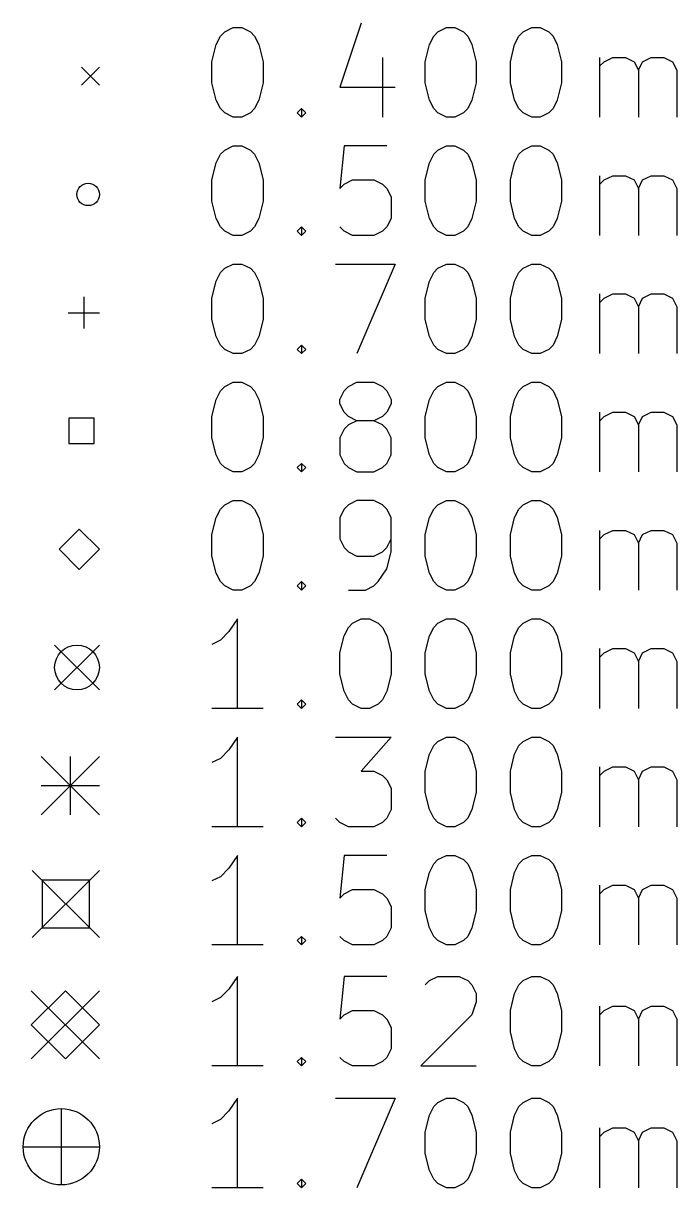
# Model space of a CAD drawing. Extents: x 2.49 to 7.48, y -5.89 to -1.79.
# Drawn here: x 2.49 to 3.065, y -5.857 to -4.833 of the extents above; entities that cross this region are included whole.
import ezdxf

# ---------------------------------------------------------------- set-up
doc = ezdxf.new("R2010")
doc.units = 0
doc.header["$MEASUREMENT"] = 0
doc.layers.add('BLACK', color=7, linetype='CONTINUOUS')

msp = doc.modelspace()

# ---------------------------------------------------------------- linework, layer by layer
at = {"layer": 'BLACK', "linetype": 'CONTINUOUS'}
for p, q in [((2.6673, -4.8409), (2.6748, -4.8372)), ((2.6748, -4.8372), (2.6823, -4.8372)), ((2.6823, -4.8372), (2.6898, -4.8409)), ((2.7872, -4.8334), (2.7685, -4.8897)), ((2.8547, -4.8409), (2.8622, -4.8372)), ((2.8622, -4.8372), (2.8697, -4.8372)), ((2.8697, -4.8372), (2.8772, -4.8409)), ((2.9297, -4.8409), (2.9372, -4.8372)), ((2.9372, -4.8372), (2.9447, -4.8372)), ((2.9447, -4.8372), (2.9522, -4.8409)), ((2.6598, -4.8522), (2.6635, -4.8447)), ((2.6635, -4.8447), (2.6673, -4.8409)), ((2.6898, -4.8409), (2.6935, -4.8447)), ((2.6935, -4.8447), (2.6972, -4.8522)), ((2.8472, -4.8522), (2.851, -4.8447)), ((2.851, -4.8447), (2.8547, -4.8409)), ((2.8772, -4.8409), (2.881, -4.8447)), ((2.881, -4.8447), (2.8847, -4.8522)), ((2.9222, -4.8522), (2.926, -4.8447)), ((2.926, -4.8447), (2.9297, -4.8409)), ((2.9522, -4.8409), (2.956, -4.8447)), ((2.956, -4.8447), (2.9597, -4.8522)), ((2.656, -4.8672), (2.6598, -4.8522)), ((2.6972, -4.8522), (2.701, -4.8672)), ((2.8435, -4.8672), (2.8472, -4.8522)), ((2.8847, -4.8522), (2.8885, -4.8672)), ((2.9185, -4.8672), (2.9222, -4.8522)), ((2.9597, -4.8522), (2.9635, -4.8672)), ((2.656, -4.8859), (2.656, -4.8672)), ((2.701, -4.8672), (2.701, -4.8859)), ((2.806, -4.8634), (2.806, -4.9159)), ((2.8435, -4.8859), (2.8435, -4.8672)), ((2.8885, -4.8672), (2.8885, -4.8859)), ((2.9185, -4.8859), (2.9185, -4.8672)), ((2.9635, -4.8672), (2.9635, -4.8859)), ((2.9972, -4.9159), (2.9972, -4.8634)), ((2.9972, -4.8709), (3.001, -4.8672)), ((3.001, -4.8672), (3.0085, -4.8634)), ((3.0085, -4.8634), (3.0197, -4.8634)), ((3.0197, -4.8634), (3.0272, -4.8672)), ((3.0272, -4.8672), (3.031, -4.8747)), ((3.031, -4.8747), (3.0347, -4.8672)), ((3.0347, -4.8672), (3.0422, -4.8634)), ((3.0422, -4.8634), (3.0535, -4.8634)), ((3.0535, -4.8634), (3.061, -4.8672)), ((3.061, -4.8672), (3.0647, -4.8747)), ((2.5413, -4.872), (2.5571, -4.8878)), ((2.5571, -4.872), (2.5413, -4.8878)), ((3.031, -4.8747), (3.031, -4.9159)), ((3.0647, -4.8747), (3.0647, -4.9159)), ((2.6598, -4.9009), (2.656, -4.8859)), ((2.701, -4.8859), (2.6972, -4.9009)), ((2.7685, -4.8897), (2.8172, -4.8897)), ((2.8472, -4.9009), (2.8435, -4.8859)), ((2.8885, -4.8859), (2.8847, -4.9009)), ((2.9222, -4.9009), (2.9185, -4.8859)), ((2.9635, -4.8859), (2.9597, -4.9009)), ((2.6635, -4.9084), (2.6598, -4.9009)), ((2.6972, -4.9009), (2.6935, -4.9084)), ((2.851, -4.9084), (2.8472, -4.9009)), ((2.8847, -4.9009), (2.881, -4.9084)), ((2.926, -4.9084), (2.9222, -4.9009)), ((2.9597, -4.9009), (2.956, -4.9084)), ((2.6673, -4.9122), (2.6635, -4.9084)), ((2.6748, -4.9159), (2.6673, -4.9122)), ((2.6898, -4.9122), (2.6823, -4.9159)), ((2.6935, -4.9084), (2.6898, -4.9122)), ((2.731, -4.9122), (2.7347, -4.9084)), ((2.7347, -4.9159), (2.731, -4.9122)), ((2.7347, -4.9084), (2.7385, -4.9122)), ((2.7347, -4.9084), (2.7347, -4.9159)), ((2.7385, -4.9122), (2.7347, -4.9159)), ((2.8547, -4.9122), (2.851, -4.9084)), ((2.8622, -4.9159), (2.8547, -4.9122)), ((2.8772, -4.9122), (2.8697, -4.9159)), ((2.881, -4.9084), (2.8772, -4.9122)), ((2.9297, -4.9122), (2.926, -4.9084)), ((2.9372, -4.9159), (2.9297, -4.9122)), ((2.9522, -4.9122), (2.9447, -4.9159)), ((2.956, -4.9084), (2.9522, -4.9122)), ((2.6823, -4.9159), (2.6748, -4.9159)), ((2.8697, -4.9159), (2.8622, -4.9159)), ((2.9447, -4.9159), (2.9372, -4.9159)), ((2.6673, -4.9449), (2.6748, -4.9411)), ((2.6748, -4.9411), (2.6823, -4.9411)), ((2.6823, -4.9411), (2.6898, -4.9449)), ((2.7722, -4.9411), (2.7685, -4.9786)), ((2.8097, -4.9411), (2.7722, -4.9411)), ((2.8547, -4.9449), (2.8622, -4.9411)), ((2.8622, -4.9411), (2.8697, -4.9411)), ((2.8697, -4.9411), (2.8772, -4.9449)), ((2.9297, -4.9449), (2.9372, -4.9411)), ((2.9372, -4.9411), (2.9447, -4.9411)), ((2.9447, -4.9411), (2.9522, -4.9449)), ((2.6598, -4.9561), (2.6635, -4.9486)), ((2.6635, -4.9486), (2.6673, -4.9449)), ((2.6898, -4.9449), (2.6935, -4.9486)), ((2.6935, -4.9486), (2.6972, -4.9561)), ((2.8472, -4.9561), (2.851, -4.9486)), ((2.851, -4.9486), (2.8547, -4.9449)), ((2.8772, -4.9449), (2.881, -4.9486)), ((2.881, -4.9486), (2.8847, -4.9561)), ((2.9222, -4.9561), (2.926, -4.9486)), ((2.926, -4.9486), (2.9297, -4.9449)), ((2.9522, -4.9449), (2.956, -4.9486)), ((2.956, -4.9486), (2.9597, -4.9561)), ((2.656, -4.9711), (2.6598, -4.9561)), ((2.6972, -4.9561), (2.701, -4.9711)), ((2.8435, -4.9711), (2.8472, -4.9561)), ((2.8847, -4.9561), (2.8885, -4.9711)), ((2.9185, -4.9711), (2.9222, -4.9561)), ((2.9597, -4.9561), (2.9635, -4.9711)), ((2.656, -4.9899), (2.656, -4.9711)), ((2.701, -4.9711), (2.701, -4.9899)), ((2.7722, -4.9749), (2.7797, -4.9711)), ((2.7797, -4.9711), (2.7985, -4.9711)), ((2.7985, -4.9711), (2.806, -4.9749)), ((2.8435, -4.9899), (2.8435, -4.9711)), ((2.8885, -4.9711), (2.8885, -4.9899)), ((2.9185, -4.9899), (2.9185, -4.9711)), ((2.9635, -4.9711), (2.9635, -4.9899)), ((2.9972, -5.0199), (2.9972, -4.9674)), ((2.9972, -4.9749), (3.001, -4.9711)), ((3.001, -4.9711), (3.0085, -4.9674)), ((3.0085, -4.9674), (3.0197, -4.9674)), ((3.0197, -4.9674), (3.0272, -4.9711)), ((3.0272, -4.9711), (3.031, -4.9786)), ((3.031, -4.9786), (3.0347, -4.9711)), ((3.0347, -4.9711), (3.0422, -4.9674)), ((3.0422, -4.9674), (3.0535, -4.9674)), ((3.0535, -4.9674), (3.061, -4.9711)), ((3.061, -4.9711), (3.0647, -4.9786)), ((2.7685, -4.9786), (2.7722, -4.9749)), ((2.806, -4.9749), (2.8097, -4.9786)), ((2.8097, -4.9786), (2.8135, -4.9861)), ((3.031, -4.9786), (3.031, -5.0199)), ((3.0647, -4.9786), (3.0647, -5.0199)), ((2.6598, -5.0049), (2.656, -4.9899)), ((2.701, -4.9899), (2.6972, -5.0049)), ((2.8135, -4.9861), (2.8135, -5.0049)), ((2.8472, -5.0049), (2.8435, -4.9899)), ((2.8885, -4.9899), (2.8847, -5.0049)), ((2.9222, -5.0049), (2.9185, -4.9899)), ((2.9635, -4.9899), (2.9597, -5.0049)), ((2.6635, -5.0124), (2.6598, -5.0049)), ((2.6673, -5.0161), (2.6635, -5.0124)), ((2.6935, -5.0124), (2.6898, -5.0161)), ((2.6972, -5.0049), (2.6935, -5.0124)), ((2.731, -5.0161), (2.7347, -5.0124)), ((2.7347, -5.0124), (2.7385, -5.0161)), ((2.7347, -5.0124), (2.7347, -5.0199)), ((2.7722, -5.0161), (2.7685, -5.0124)), ((2.8097, -5.0124), (2.806, -5.0161)), ((2.8135, -5.0049), (2.8097, -5.0124)), ((2.851, -5.0124), (2.8472, -5.0049)), ((2.8547, -5.0161), (2.851, -5.0124)), ((2.881, -5.0124), (2.8772, -5.0161)), ((2.8847, -5.0049), (2.881, -5.0124)), ((2.926, -5.0124), (2.9222, -5.0049)), ((2.9297, -5.0161), (2.926, -5.0124)), ((2.956, -5.0124), (2.9522, -5.0161)), ((2.9597, -5.0049), (2.956, -5.0124)), ((2.6748, -5.0199), (2.6673, -5.0161)), ((2.6823, -5.0199), (2.6748, -5.0199)), ((2.6898, -5.0161), (2.6823, -5.0199)), ((2.7347, -5.0199), (2.731, -5.0161)), ((2.7385, -5.0161), (2.7347, -5.0199)), ((2.7797, -5.0199), (2.7722, -5.0161)), ((2.7985, -5.0199), (2.7797, -5.0199)), ((2.806, -5.0161), (2.7985, -5.0199)), ((2.8622, -5.0199), (2.8547, -5.0161)), ((2.8697, -5.0199), (2.8622, -5.0199)), ((2.8772, -5.0161), (2.8697, -5.0199)), ((2.9372, -5.0199), (2.9297, -5.0161)), ((2.9447, -5.0199), (2.9372, -5.0199)), ((2.9522, -5.0161), (2.9447, -5.0199)), ((2.6673, -5.0488), (2.6748, -5.0451)), ((2.6748, -5.0451), (2.6823, -5.0451)), ((2.6823, -5.0451), (2.6898, -5.0488)), ((2.7647, -5.0451), (2.8172, -5.0451)), ((2.8172, -5.0451), (2.7835, -5.1238)), ((2.8547, -5.0488), (2.8622, -5.0451)), ((2.8622, -5.0451), (2.8697, -5.0451)), ((2.8697, -5.0451), (2.8772, -5.0488)), ((2.9297, -5.0488), (2.9372, -5.0451)), ((2.9372, -5.0451), (2.9447, -5.0451)), ((2.9447, -5.0451), (2.9522, -5.0488)), ((2.6598, -5.0601), (2.6635, -5.0526)), ((2.6635, -5.0526), (2.6673, -5.0488)), ((2.6898, -5.0488), (2.6935, -5.0526)), ((2.6935, -5.0526), (2.6972, -5.0601)), ((2.8472, -5.0601), (2.851, -5.0526)), ((2.851, -5.0526), (2.8547, -5.0488)), ((2.8772, -5.0488), (2.881, -5.0526)), ((2.881, -5.0526), (2.8847, -5.0601)), ((2.9222, -5.0601), (2.926, -5.0526)), ((2.926, -5.0526), (2.9297, -5.0488)), ((2.9522, -5.0488), (2.956, -5.0526)), ((2.956, -5.0526), (2.9597, -5.0601)), ((2.656, -5.0751), (2.6598, -5.0601)), ((2.6972, -5.0601), (2.701, -5.0751)), ((2.8435, -5.0751), (2.8472, -5.0601)), ((2.8847, -5.0601), (2.8885, -5.0751)), ((2.9185, -5.0751), (2.9222, -5.0601)), ((2.9597, -5.0601), (2.9635, -5.0751)), ((2.5433, -5.074), (2.5433, -5.1016)), ((2.656, -5.0938), (2.656, -5.0751)), ((2.701, -5.0751), (2.701, -5.0938)), ((2.8435, -5.0938), (2.8435, -5.0751)), ((2.8885, -5.0751), (2.8885, -5.0938)), ((2.9185, -5.0938), (2.9185, -5.0751)), ((2.9635, -5.0751), (2.9635, -5.0938)), ((2.9972, -5.1238), (2.9972, -5.0713)), ((2.9972, -5.0788), (3.001, -5.0751)), ((3.001, -5.0751), (3.0085, -5.0713)), ((3.0085, -5.0713), (3.0197, -5.0713)), ((3.0197, -5.0713), (3.0272, -5.0751)), ((3.0272, -5.0751), (3.031, -5.0826)), ((3.031, -5.0826), (3.0347, -5.0751)), ((3.0347, -5.0751), (3.0422, -5.0713)), ((3.0422, -5.0713), (3.0535, -5.0713)), ((3.0535, -5.0713), (3.061, -5.0751)), ((3.061, -5.0751), (3.0647, -5.0826)), ((3.031, -5.0826), (3.031, -5.1238)), ((3.0647, -5.0826), (3.0647, -5.1238)), ((2.5295, -5.0878), (2.5571, -5.0878)), ((2.6598, -5.1088), (2.656, -5.0938)), ((2.701, -5.0938), (2.6972, -5.1088)), ((2.8472, -5.1088), (2.8435, -5.0938)), ((2.8885, -5.0938), (2.8847, -5.1088)), ((2.9222, -5.1088), (2.9185, -5.0938)), ((2.9635, -5.0938), (2.9597, -5.1088)), ((2.6635, -5.1163), (2.6598, -5.1088)), ((2.6673, -5.1201), (2.6635, -5.1163)), ((2.6935, -5.1163), (2.6898, -5.1201)), ((2.6972, -5.1088), (2.6935, -5.1163)), ((2.731, -5.1201), (2.7347, -5.1163)), ((2.7347, -5.1163), (2.7385, -5.1201)), ((2.7347, -5.1163), (2.7347, -5.1238)), ((2.851, -5.1163), (2.8472, -5.1088)), ((2.8547, -5.1201), (2.851, -5.1163)), ((2.881, -5.1163), (2.8772, -5.1201)), ((2.8847, -5.1088), (2.881, -5.1163)), ((2.926, -5.1163), (2.9222, -5.1088)), ((2.9297, -5.1201), (2.926, -5.1163)), ((2.956, -5.1163), (2.9522, -5.1201)), ((2.9597, -5.1088), (2.956, -5.1163)), ((2.6748, -5.1238), (2.6673, -5.1201)), ((2.6823, -5.1238), (2.6748, -5.1238)), ((2.6898, -5.1201), (2.6823, -5.1238)), ((2.7347, -5.1238), (2.731, -5.1201)), ((2.7385, -5.1201), (2.7347, -5.1238)), ((2.8622, -5.1238), (2.8547, -5.1201)), ((2.8697, -5.1238), (2.8622, -5.1238)), ((2.8772, -5.1201), (2.8697, -5.1238)), ((2.9372, -5.1238), (2.9297, -5.1201)), ((2.9447, -5.1238), (2.9372, -5.1238)), ((2.9522, -5.1201), (2.9447, -5.1238)), ((2.6598, -5.164), (2.6635, -5.1565)), ((2.6635, -5.1565), (2.6673, -5.1528)), ((2.6673, -5.1528), (2.6748, -5.149)), ((2.6748, -5.149), (2.6823, -5.149)), ((2.6823, -5.149), (2.6898, -5.1528)), ((2.6898, -5.1528), (2.6935, -5.1565)), ((2.6935, -5.1565), (2.6972, -5.164)), ((2.7685, -5.164), (2.7722, -5.1565)), ((2.7722, -5.1565), (2.776, -5.1528)), ((2.776, -5.1528), (2.7835, -5.149)), ((2.7835, -5.149), (2.7985, -5.149)), ((2.7985, -5.149), (2.806, -5.1528)), ((2.806, -5.1528), (2.8097, -5.1565)), ((2.8097, -5.1565), (2.8135, -5.164)), ((2.8472, -5.164), (2.851, -5.1565)), ((2.851, -5.1565), (2.8547, -5.1528)), ((2.8547, -5.1528), (2.8622, -5.149)), ((2.8622, -5.149), (2.8697, -5.149)), ((2.8697, -5.149), (2.8772, -5.1528)), ((2.8772, -5.1528), (2.881, -5.1565)), ((2.881, -5.1565), (2.8847, -5.164)), ((2.9222, -5.164), (2.926, -5.1565)), ((2.926, -5.1565), (2.9297, -5.1528)), ((2.9297, -5.1528), (2.9372, -5.149)), ((2.9372, -5.149), (2.9447, -5.149)), ((2.9447, -5.149), (2.9522, -5.1528)), ((2.9522, -5.1528), (2.956, -5.1565)), ((2.956, -5.1565), (2.9597, -5.164)), ((2.656, -5.179), (2.6598, -5.164)), ((2.6972, -5.164), (2.701, -5.179)), ((2.7685, -5.1678), (2.7685, -5.164)), ((2.7722, -5.1753), (2.7685, -5.1678)), ((2.8135, -5.1678), (2.8097, -5.1753)), ((2.8135, -5.164), (2.8135, -5.1678)), ((2.8435, -5.179), (2.8472, -5.164)), ((2.8847, -5.164), (2.8885, -5.179)), ((2.9185, -5.179), (2.9222, -5.164)), ((2.9597, -5.164), (2.9635, -5.179)), ((2.776, -5.179), (2.7722, -5.1753)), ((2.8097, -5.1753), (2.806, -5.179)), ((2.9972, -5.2277), (2.9972, -5.1753)), ((3.001, -5.179), (3.0085, -5.1753)), ((3.0085, -5.1753), (3.0197, -5.1753)), ((3.0197, -5.1753), (3.0272, -5.179)), ((3.0347, -5.179), (3.0422, -5.1753)), ((3.0422, -5.1753), (3.0535, -5.1753)), ((3.0535, -5.1753), (3.061, -5.179)), ((2.5525, -5.1806), (2.5302, -5.1806)), ((2.5302, -5.1806), (2.5302, -5.2029)), ((2.5525, -5.2029), (2.5525, -5.1806)), ((2.656, -5.1978), (2.656, -5.179)), ((2.701, -5.179), (2.701, -5.1978)), ((2.776, -5.1865), (2.7722, -5.1903)), ((2.7835, -5.1828), (2.776, -5.179)), ((2.7835, -5.1828), (2.776, -5.1865)), ((2.7985, -5.1828), (2.7835, -5.1828)), ((2.806, -5.179), (2.7985, -5.1828)), ((2.806, -5.1865), (2.7985, -5.1828)), ((2.8097, -5.1903), (2.806, -5.1865)), ((2.8435, -5.1978), (2.8435, -5.179)), ((2.8885, -5.179), (2.8885, -5.1978)), ((2.9185, -5.1978), (2.9185, -5.179)), ((2.9635, -5.179), (2.9635, -5.1978)), ((2.9972, -5.1828), (3.001, -5.179)), ((3.0272, -5.179), (3.031, -5.1865)), ((3.031, -5.1865), (3.0347, -5.179)), ((3.031, -5.1865), (3.031, -5.2277)), ((3.061, -5.179), (3.0647, -5.1865)), ((3.0647, -5.1865), (3.0647, -5.2277)), ((2.6598, -5.2128), (2.656, -5.1978)), ((2.701, -5.1978), (2.6972, -5.2128)), ((2.7722, -5.1903), (2.7685, -5.1978)), ((2.7685, -5.1978), (2.7685, -5.2128)), ((2.8135, -5.1978), (2.8097, -5.1903)), ((2.8135, -5.2128), (2.8135, -5.1978)), ((2.8472, -5.2128), (2.8435, -5.1978)), ((2.8885, -5.1978), (2.8847, -5.2128)), ((2.9222, -5.2128), (2.9185, -5.1978)), ((2.9635, -5.1978), (2.9597, -5.2128)), ((2.5302, -5.2029), (2.5525, -5.2029)), ((2.6635, -5.2203), (2.6598, -5.2128)), ((2.6972, -5.2128), (2.6935, -5.2203)), ((2.7685, -5.2128), (2.7722, -5.2203)), ((2.8097, -5.2203), (2.8135, -5.2128)), ((2.851, -5.2203), (2.8472, -5.2128)), ((2.8847, -5.2128), (2.881, -5.2203)), ((2.926, -5.2203), (2.9222, -5.2128)), ((2.9597, -5.2128), (2.956, -5.2203)), ((2.6673, -5.224), (2.6635, -5.2203)), ((2.6748, -5.2277), (2.6673, -5.224)), ((2.6823, -5.2277), (2.6748, -5.2277)), ((2.6898, -5.224), (2.6823, -5.2277)), ((2.6935, -5.2203), (2.6898, -5.224)), ((2.731, -5.224), (2.7347, -5.2203)), ((2.7347, -5.2277), (2.731, -5.224)), ((2.7347, -5.2203), (2.7385, -5.224)), ((2.7347, -5.2203), (2.7347, -5.2277)), ((2.7385, -5.224), (2.7347, -5.2277)), ((2.7722, -5.2203), (2.776, -5.224)), ((2.776, -5.224), (2.7835, -5.2277)), ((2.7835, -5.2277), (2.7985, -5.2277)), ((2.7985, -5.2277), (2.806, -5.224)), ((2.806, -5.224), (2.8097, -5.2203)), ((2.8547, -5.224), (2.851, -5.2203)), ((2.8622, -5.2277), (2.8547, -5.224)), ((2.8697, -5.2277), (2.8622, -5.2277)), ((2.8772, -5.224), (2.8697, -5.2277)), ((2.881, -5.2203), (2.8772, -5.224)), ((2.9297, -5.224), (2.926, -5.2203)), ((2.9372, -5.2277), (2.9297, -5.224)), ((2.9447, -5.2277), (2.9372, -5.2277)), ((2.9522, -5.224), (2.9447, -5.2277)), ((2.956, -5.2203), (2.9522, -5.224)), ((2.6598, -5.2679), (2.6635, -5.2604)), ((2.6635, -5.2604), (2.6673, -5.2567)), ((2.6673, -5.2567), (2.6748, -5.2529)), ((2.6748, -5.2529), (2.6823, -5.2529)), ((2.6823, -5.2529), (2.6898, -5.2567)), ((2.6898, -5.2567), (2.6935, -5.2604)), ((2.6935, -5.2604), (2.6972, -5.2679)), ((2.7722, -5.2604), (2.7685, -5.2679)), ((2.776, -5.2567), (2.7722, -5.2604)), ((2.7835, -5.2529), (2.776, -5.2567)), ((2.7985, -5.2529), (2.7835, -5.2529)), ((2.806, -5.2567), (2.7985, -5.2529)), ((2.8097, -5.2604), (2.806, -5.2567)), ((2.8135, -5.2679), (2.8097, -5.2604)), ((2.8472, -5.2679), (2.851, -5.2604)), ((2.851, -5.2604), (2.8547, -5.2567)), ((2.8547, -5.2567), (2.8622, -5.2529)), ((2.8622, -5.2529), (2.8697, -5.2529)), ((2.8697, -5.2529), (2.8772, -5.2567)), ((2.8772, -5.2567), (2.881, -5.2604)), ((2.881, -5.2604), (2.8847, -5.2679)), ((2.9222, -5.2679), (2.926, -5.2604)), ((2.926, -5.2604), (2.9297, -5.2567)), ((2.9297, -5.2567), (2.9372, -5.2529)), ((2.9372, -5.2529), (2.9447, -5.2529)), ((2.9447, -5.2529), (2.9522, -5.2567)), ((2.9522, -5.2567), (2.956, -5.2604)), ((2.956, -5.2604), (2.9597, -5.2679)), ((2.656, -5.2829), (2.6598, -5.2679)), ((2.6972, -5.2679), (2.701, -5.2829)), ((2.7685, -5.2679), (2.7685, -5.2867)), ((2.8135, -5.2979), (2.8135, -5.2679)), ((2.8435, -5.2829), (2.8472, -5.2679)), ((2.8847, -5.2679), (2.8885, -5.2829)), ((2.9185, -5.2829), (2.9222, -5.2679)), ((2.9597, -5.2679), (2.9635, -5.2829)), ((2.5394, -5.278), (2.5217, -5.2957)), ((2.5571, -5.2957), (2.5394, -5.278)), ((2.9972, -5.3317), (2.9972, -5.2792)), ((3.001, -5.2829), (3.0085, -5.2792)), ((3.0085, -5.2792), (3.0197, -5.2792)), ((3.0197, -5.2792), (3.0272, -5.2829)), ((3.0347, -5.2829), (3.0422, -5.2792)), ((3.0422, -5.2792), (3.0535, -5.2792)), ((3.0535, -5.2792), (3.061, -5.2829)), ((2.656, -5.3017), (2.656, -5.2829)), ((2.701, -5.2829), (2.701, -5.3017)), ((2.7685, -5.2867), (2.7722, -5.2942)), ((2.8097, -5.2942), (2.8135, -5.2867)), ((2.8435, -5.3017), (2.8435, -5.2829)), ((2.8885, -5.2829), (2.8885, -5.3017)), ((2.9185, -5.3017), (2.9185, -5.2829)), ((2.9635, -5.2829), (2.9635, -5.3017)), ((2.9972, -5.2867), (3.001, -5.2829)), ((3.0272, -5.2829), (3.031, -5.2904)), ((3.031, -5.2904), (3.0347, -5.2829)), ((3.031, -5.2904), (3.031, -5.3317)), ((3.061, -5.2829), (3.0647, -5.2904)), ((3.0647, -5.2904), (3.0647, -5.3317)), ((2.5217, -5.2957), (2.5394, -5.3134)), ((2.5394, -5.3134), (2.5571, -5.2957)), ((2.7722, -5.2942), (2.776, -5.2979)), ((2.776, -5.2979), (2.7835, -5.3017)), ((2.7985, -5.3017), (2.806, -5.2979)), ((2.806, -5.2979), (2.8097, -5.2942)), ((2.8097, -5.3129), (2.8135, -5.2979)), ((2.6598, -5.3167), (2.656, -5.3017)), ((2.701, -5.3017), (2.6972, -5.3167)), ((2.7835, -5.3017), (2.7985, -5.3017)), ((2.8472, -5.3167), (2.8435, -5.3017)), ((2.8885, -5.3017), (2.8847, -5.3167)), ((2.9222, -5.3167), (2.9185, -5.3017)), ((2.9635, -5.3017), (2.9597, -5.3167)), ((2.6635, -5.3242), (2.6598, -5.3167)), ((2.6972, -5.3167), (2.6935, -5.3242)), ((2.8022, -5.3242), (2.8097, -5.3129)), ((2.851, -5.3242), (2.8472, -5.3167)), ((2.8847, -5.3167), (2.881, -5.3242)), ((2.926, -5.3242), (2.9222, -5.3167)), ((2.9597, -5.3167), (2.956, -5.3242)), ((2.6673, -5.3279), (2.6635, -5.3242)), ((2.6748, -5.3317), (2.6673, -5.3279)), ((2.6823, -5.3317), (2.6748, -5.3317)), ((2.6898, -5.3279), (2.6823, -5.3317)), ((2.6935, -5.3242), (2.6898, -5.3279)), ((2.731, -5.3279), (2.7347, -5.3242)), ((2.7347, -5.3317), (2.731, -5.3279)), ((2.7347, -5.3242), (2.7385, -5.3279)), ((2.7347, -5.3242), (2.7347, -5.3317)), ((2.7385, -5.3279), (2.7347, -5.3317)), ((2.776, -5.3317), (2.791, -5.3317)), ((2.791, -5.3317), (2.7985, -5.3279)), ((2.7985, -5.3279), (2.8022, -5.3242)), ((2.8547, -5.3279), (2.851, -5.3242)), ((2.8622, -5.3317), (2.8547, -5.3279)), ((2.8697, -5.3317), (2.8622, -5.3317)), ((2.8772, -5.3279), (2.8697, -5.3317)), ((2.881, -5.3242), (2.8772, -5.3279)), ((2.9297, -5.3279), (2.926, -5.3242)), ((2.9372, -5.3317), (2.9297, -5.3279)), ((2.9447, -5.3317), (2.9372, -5.3317)), ((2.9522, -5.3279), (2.9447, -5.3317)), ((2.956, -5.3242), (2.9522, -5.3279)), ((2.6785, -5.3569), (2.671, -5.3681)), ((2.6785, -5.4356), (2.6785, -5.3569)), ((2.776, -5.3644), (2.7797, -5.3606)), ((2.7797, -5.3606), (2.7872, -5.3569)), ((2.7872, -5.3569), (2.7947, -5.3569)), ((2.7947, -5.3569), (2.8022, -5.3606)), ((2.8022, -5.3606), (2.806, -5.3644)), ((2.851, -5.3644), (2.8547, -5.3606)), ((2.8547, -5.3606), (2.8622, -5.3569)), ((2.8622, -5.3569), (2.8697, -5.3569)), ((2.8697, -5.3569), (2.8772, -5.3606)), ((2.8772, -5.3606), (2.881, -5.3644)), ((2.926, -5.3644), (2.9297, -5.3606)), ((2.9297, -5.3606), (2.9372, -5.3569)), ((2.9372, -5.3569), (2.9447, -5.3569)), ((2.9447, -5.3569), (2.9522, -5.3606)), ((2.9522, -5.3606), (2.956, -5.3644)), ((2.671, -5.3681), (2.6635, -5.3756)), ((2.7685, -5.3869), (2.7722, -5.3719)), ((2.7722, -5.3719), (2.776, -5.3644)), ((2.806, -5.3644), (2.8097, -5.3719)), ((2.8097, -5.3719), (2.8135, -5.3869)), ((2.8435, -5.3869), (2.8472, -5.3719)), ((2.8472, -5.3719), (2.851, -5.3644)), ((2.881, -5.3644), (2.8847, -5.3719)), ((2.8847, -5.3719), (2.8885, -5.3869)), ((2.9185, -5.3869), (2.9222, -5.3719)), ((2.9222, -5.3719), (2.926, -5.3644)), ((2.956, -5.3644), (2.9597, -5.3719)), ((2.9597, -5.3719), (2.9635, -5.3869)), ((2.5177, -5.3799), (2.5571, -5.4193)), ((2.5571, -5.3799), (2.5177, -5.4193)), ((2.6635, -5.3756), (2.656, -5.3794)), ((2.9972, -5.4356), (2.9972, -5.3831)), ((3.001, -5.3869), (3.0085, -5.3831)), ((3.0085, -5.3831), (3.0197, -5.3831)), ((3.0197, -5.3831), (3.0272, -5.3869)), ((3.0347, -5.3869), (3.0422, -5.3831)), ((3.0422, -5.3831), (3.0535, -5.3831)), ((3.0535, -5.3831), (3.061, -5.3869)), ((2.7685, -5.4056), (2.7685, -5.3869)), ((2.8135, -5.3869), (2.8135, -5.4056)), ((2.8435, -5.4056), (2.8435, -5.3869)), ((2.8885, -5.3869), (2.8885, -5.4056)), ((2.9185, -5.4056), (2.9185, -5.3869)), ((2.9635, -5.3869), (2.9635, -5.4056)), ((2.9972, -5.3906), (3.001, -5.3869)), ((3.0272, -5.3869), (3.031, -5.3944)), ((3.031, -5.3944), (3.0347, -5.3869)), ((3.061, -5.3869), (3.0647, -5.3944)), ((3.031, -5.3944), (3.031, -5.4356)), ((3.0647, -5.3944), (3.0647, -5.4356)), ((2.7722, -5.4206), (2.7685, -5.4056)), ((2.8135, -5.4056), (2.8097, -5.4206)), ((2.8472, -5.4206), (2.8435, -5.4056)), ((2.8885, -5.4056), (2.8847, -5.4206)), ((2.9222, -5.4206), (2.9185, -5.4056)), ((2.9635, -5.4056), (2.9597, -5.4206)), ((2.776, -5.4281), (2.7722, -5.4206)), ((2.8097, -5.4206), (2.806, -5.4281)), ((2.851, -5.4281), (2.8472, -5.4206)), ((2.8847, -5.4206), (2.881, -5.4281)), ((2.926, -5.4281), (2.9222, -5.4206)), ((2.9597, -5.4206), (2.956, -5.4281)), ((2.731, -5.4319), (2.7347, -5.4281)), ((2.7347, -5.4356), (2.731, -5.4319)), ((2.7347, -5.4281), (2.7385, -5.4319)), ((2.7347, -5.4281), (2.7347, -5.4356)), ((2.7385, -5.4319), (2.7347, -5.4356)), ((2.7797, -5.4319), (2.776, -5.4281)), ((2.7872, -5.4356), (2.7797, -5.4319)), ((2.8022, -5.4319), (2.7947, -5.4356)), ((2.806, -5.4281), (2.8022, -5.4319)), ((2.8547, -5.4319), (2.851, -5.4281)), ((2.8622, -5.4356), (2.8547, -5.4319)), ((2.8772, -5.4319), (2.8697, -5.4356)), ((2.881, -5.4281), (2.8772, -5.4319)), ((2.9297, -5.4319), (2.926, -5.4281)), ((2.9372, -5.4356), (2.9297, -5.4319)), ((2.9522, -5.4319), (2.9447, -5.4356)), ((2.956, -5.4281), (2.9522, -5.4319)), ((2.701, -5.4356), (2.656, -5.4356)), ((2.7947, -5.4356), (2.7872, -5.4356)), ((2.8697, -5.4356), (2.8622, -5.4356)), ((2.9447, -5.4356), (2.9372, -5.4356)), ((2.6785, -5.4608), (2.671, -5.4721)), ((2.6785, -5.5396), (2.6785, -5.4608)), ((2.7647, -5.4608), (2.8135, -5.4608)), ((2.8135, -5.4608), (2.7872, -5.4908)), ((2.851, -5.4683), (2.8547, -5.4646)), ((2.8547, -5.4646), (2.8622, -5.4608)), ((2.8622, -5.4608), (2.8697, -5.4608)), ((2.8697, -5.4608), (2.8772, -5.4646)), ((2.8772, -5.4646), (2.881, -5.4683)), ((2.926, -5.4683), (2.9297, -5.4646)), ((2.9297, -5.4646), (2.9372, -5.4608)), ((2.9372, -5.4608), (2.9447, -5.4608)), ((2.9447, -5.4608), (2.9522, -5.4646)), ((2.9522, -5.4646), (2.956, -5.4683)), ((2.671, -5.4721), (2.6635, -5.4796)), ((2.8472, -5.4758), (2.851, -5.4683)), ((2.881, -5.4683), (2.8847, -5.4758)), ((2.9222, -5.4758), (2.926, -5.4683)), ((2.956, -5.4683), (2.9597, -5.4758)), ((2.5059, -5.478), (2.5571, -5.5291)), ((2.5571, -5.478), (2.5059, -5.5291)), ((2.5315, -5.478), (2.5315, -5.5291)), ((2.6635, -5.4796), (2.656, -5.4833)), ((2.8435, -5.4908), (2.8472, -5.4758)), ((2.8847, -5.4758), (2.8885, -5.4908)), ((2.9185, -5.4908), (2.9222, -5.4758)), ((2.9597, -5.4758), (2.9635, -5.4908)), ((2.7872, -5.4908), (2.7985, -5.4908)), ((2.7985, -5.4908), (2.806, -5.4946)), ((2.806, -5.4946), (2.8097, -5.4983)), ((2.8435, -5.5096), (2.8435, -5.4908)), ((2.8885, -5.4908), (2.8885, -5.5096)), ((2.9185, -5.5096), (2.9185, -5.4908)), ((2.9635, -5.4908), (2.9635, -5.5096)), ((2.9972, -5.5396), (2.9972, -5.4871)), ((2.9972, -5.4946), (3.001, -5.4908)), ((3.001, -5.4908), (3.0085, -5.4871)), ((3.0085, -5.4871), (3.0197, -5.4871)), ((3.0197, -5.4871), (3.0272, -5.4908)), ((3.0272, -5.4908), (3.031, -5.4983)), ((3.031, -5.4983), (3.0347, -5.4908)), ((3.0347, -5.4908), (3.0422, -5.4871)), ((3.0422, -5.4871), (3.0535, -5.4871)), ((3.0535, -5.4871), (3.061, -5.4908)), ((3.061, -5.4908), (3.0647, -5.4983)), ((2.5059, -5.5035), (2.5571, -5.5035)), ((2.8097, -5.4983), (2.8135, -5.5058)), ((2.8135, -5.5058), (2.8135, -5.5246)), ((3.031, -5.4983), (3.031, -5.5396)), ((3.0647, -5.4983), (3.0647, -5.5396)), ((2.8472, -5.5246), (2.8435, -5.5096)), ((2.8885, -5.5096), (2.8847, -5.5246)), ((2.9222, -5.5246), (2.9185, -5.5096)), ((2.9635, -5.5096), (2.9597, -5.5246)), ((2.8135, -5.5246), (2.8097, -5.5321)), ((2.851, -5.5321), (2.8472, -5.5246)), ((2.8847, -5.5246), (2.881, -5.5321)), ((2.926, -5.5321), (2.9222, -5.5246)), ((2.9597, -5.5246), (2.956, -5.5321)), ((2.731, -5.5358), (2.7347, -5.5321)), ((2.7347, -5.5396), (2.731, -5.5358)), ((2.7347, -5.5321), (2.7385, -5.5358)), ((2.7347, -5.5321), (2.7347, -5.5396)), ((2.7385, -5.5358), (2.7347, -5.5396)), ((2.7685, -5.5358), (2.7647, -5.5321)), ((2.776, -5.5396), (2.7685, -5.5358)), ((2.806, -5.5358), (2.7985, -5.5396)), ((2.8097, -5.5321), (2.806, -5.5358)), ((2.8547, -5.5358), (2.851, -5.5321)), ((2.8622, -5.5396), (2.8547, -5.5358)), ((2.8772, -5.5358), (2.8697, -5.5396)), ((2.881, -5.5321), (2.8772, -5.5358)), ((2.9297, -5.5358), (2.926, -5.5321)), ((2.9372, -5.5396), (2.9297, -5.5358)), ((2.9522, -5.5358), (2.9447, -5.5396)), ((2.956, -5.5321), (2.9522, -5.5358)), ((2.701, -5.5396), (2.656, -5.5396)), ((2.7985, -5.5396), (2.776, -5.5396)), ((2.8697, -5.5396), (2.8622, -5.5396)), ((2.9447, -5.5396), (2.9372, -5.5396)), ((2.6785, -5.5648), (2.671, -5.576)), ((2.6785, -5.6435), (2.6785, -5.5648)), ((2.7722, -5.5648), (2.7685, -5.6023)), ((2.8097, -5.5648), (2.7722, -5.5648)), ((2.8547, -5.5685), (2.8622, -5.5648)), ((2.8622, -5.5648), (2.8697, -5.5648)), ((2.8697, -5.5648), (2.8772, -5.5685)), ((2.9297, -5.5685), (2.9372, -5.5648)), ((2.9372, -5.5648), (2.9447, -5.5648)), ((2.9447, -5.5648), (2.9522, -5.5685)), ((2.671, -5.576), (2.6635, -5.5835)), ((2.8472, -5.5798), (2.851, -5.5723)), ((2.851, -5.5723), (2.8547, -5.5685)), ((2.8772, -5.5685), (2.881, -5.5723)), ((2.881, -5.5723), (2.8847, -5.5798)), ((2.9222, -5.5798), (2.926, -5.5723)), ((2.926, -5.5723), (2.9297, -5.5685)), ((2.9522, -5.5685), (2.956, -5.5723)), ((2.956, -5.5723), (2.9597, -5.5798)), ((2.498, -5.578), (2.5571, -5.637)), ((2.5571, -5.578), (2.498, -5.637)), ((2.5484, -5.5866), (2.5067, -5.5866)), ((2.5067, -5.5866), (2.5067, -5.6284)), ((2.5484, -5.6284), (2.5484, -5.5866)), ((2.6635, -5.5835), (2.656, -5.5873)), ((2.8435, -5.5948), (2.8472, -5.5798)), ((2.8847, -5.5798), (2.8885, -5.5948)), ((2.9185, -5.5948), (2.9222, -5.5798)), ((2.9597, -5.5798), (2.9635, -5.5948)), ((2.7722, -5.5985), (2.7797, -5.5948)), ((2.7797, -5.5948), (2.7985, -5.5948)), ((2.7985, -5.5948), (2.806, -5.5985)), ((2.8435, -5.6135), (2.8435, -5.5948)), ((2.8885, -5.5948), (2.8885, -5.6135)), ((2.9185, -5.6135), (2.9185, -5.5948)), ((2.9635, -5.5948), (2.9635, -5.6135)), ((2.9972, -5.6435), (2.9972, -5.591)), ((2.9972, -5.5985), (3.001, -5.5948)), ((3.001, -5.5948), (3.0085, -5.591)), ((3.0085, -5.591), (3.0197, -5.591)), ((3.0197, -5.591), (3.0272, -5.5948)), ((3.0272, -5.5948), (3.031, -5.6023)), ((3.031, -5.6023), (3.0347, -5.5948)), ((3.0347, -5.5948), (3.0422, -5.591)), ((3.0422, -5.591), (3.0535, -5.591)), ((3.0535, -5.591), (3.061, -5.5948)), ((3.061, -5.5948), (3.0647, -5.6023)), ((2.7685, -5.6023), (2.7722, -5.5985)), ((2.806, -5.5985), (2.8097, -5.6023)), ((2.8097, -5.6023), (2.8135, -5.6098)), ((3.031, -5.6023), (3.031, -5.6435)), ((3.0647, -5.6023), (3.0647, -5.6435)), ((2.8135, -5.6098), (2.8135, -5.6285)), ((2.8472, -5.6285), (2.8435, -5.6135)), ((2.8885, -5.6135), (2.8847, -5.6285)), ((2.9222, -5.6285), (2.9185, -5.6135)), ((2.9635, -5.6135), (2.9597, -5.6285)), ((2.5067, -5.6284), (2.5484, -5.6284)), ((2.8135, -5.6285), (2.8097, -5.636)), ((2.851, -5.636), (2.8472, -5.6285)), ((2.8847, -5.6285), (2.881, -5.636)), ((2.926, -5.636), (2.9222, -5.6285)), ((2.9597, -5.6285), (2.956, -5.636)), ((2.731, -5.6397), (2.7347, -5.636)), ((2.7347, -5.636), (2.7385, -5.6397)), ((2.7347, -5.636), (2.7347, -5.6435)), ((2.7722, -5.6397), (2.7685, -5.636)), ((2.8097, -5.636), (2.806, -5.6397)), ((2.8547, -5.6397), (2.851, -5.636)), ((2.881, -5.636), (2.8772, -5.6397)), ((2.9297, -5.6397), (2.926, -5.636)), ((2.956, -5.636), (2.9522, -5.6397)), ((2.701, -5.6435), (2.656, -5.6435)), ((2.7347, -5.6435), (2.731, -5.6397)), ((2.7385, -5.6397), (2.7347, -5.6435)), ((2.7797, -5.6435), (2.7722, -5.6397)), ((2.7985, -5.6435), (2.7797, -5.6435)), ((2.806, -5.6397), (2.7985, -5.6435)), ((2.8622, -5.6435), (2.8547, -5.6397)), ((2.8697, -5.6435), (2.8622, -5.6435)), ((2.8772, -5.6397), (2.8697, -5.6435)), ((2.9372, -5.6435), (2.9297, -5.6397)), ((2.9447, -5.6435), (2.9372, -5.6435)), ((2.9522, -5.6397), (2.9447, -5.6435)), ((2.6785, -5.6711), (2.671, -5.6823)), ((2.6785, -5.7498), (2.6785, -5.6711)), ((2.7722, -5.6711), (2.7685, -5.7086)), ((2.8097, -5.6711), (2.7722, -5.6711)), ((2.8435, -5.6786), (2.8472, -5.6748)), ((2.8472, -5.6748), (2.8547, -5.6711)), ((2.8547, -5.6711), (2.8735, -5.6711)), ((2.8735, -5.6711), (2.881, -5.6748)), ((2.881, -5.6748), (2.8847, -5.6786)), ((2.8847, -5.6786), (2.8885, -5.6861)), ((2.9222, -5.6861), (2.926, -5.6786)), ((2.926, -5.6786), (2.9297, -5.6748)), ((2.9297, -5.6748), (2.9372, -5.6711)), ((2.9372, -5.6711), (2.9447, -5.6711)), ((2.9447, -5.6711), (2.9522, -5.6748)), ((2.9522, -5.6748), (2.956, -5.6786)), ((2.956, -5.6786), (2.9597, -5.6861)), ((2.4972, -5.6839), (2.5571, -5.7437)), ((2.5571, -5.6839), (2.4972, -5.7437)), ((2.5272, -5.6839), (2.4972, -5.7138)), ((2.5571, -5.7138), (2.5272, -5.6839)), ((2.6635, -5.6898), (2.656, -5.6936)), ((2.671, -5.6823), (2.6635, -5.6898)), ((2.8885, -5.6861), (2.8885, -5.6936)), ((2.9185, -5.7011), (2.9222, -5.6861)), ((2.9597, -5.6861), (2.9635, -5.7011)), ((2.8885, -5.6936), (2.8847, -5.7048)), ((2.9972, -5.7498), (2.9972, -5.6973)), ((3.001, -5.7011), (3.0085, -5.6973)), ((3.0085, -5.6973), (3.0197, -5.6973)), ((3.0197, -5.6973), (3.0272, -5.7011)), ((3.0347, -5.7011), (3.0422, -5.6973)), ((3.0422, -5.6973), (3.0535, -5.6973)), ((3.0535, -5.6973), (3.061, -5.7011)), ((2.7685, -5.7086), (2.7722, -5.7048)), ((2.7722, -5.7048), (2.7797, -5.7011)), ((2.7797, -5.7011), (2.7985, -5.7011)), ((2.7985, -5.7011), (2.806, -5.7048)), ((2.806, -5.7048), (2.8097, -5.7086)), ((2.8097, -5.7086), (2.8135, -5.7161)), ((2.8847, -5.7048), (2.8397, -5.7498)), ((2.9185, -5.7198), (2.9185, -5.7011)), ((2.9635, -5.7011), (2.9635, -5.7198)), ((2.9972, -5.7048), (3.001, -5.7011)), ((3.0272, -5.7011), (3.031, -5.7086)), ((3.031, -5.7086), (3.0347, -5.7011)), ((3.031, -5.7086), (3.031, -5.7498)), ((3.061, -5.7011), (3.0647, -5.7086)), ((3.0647, -5.7086), (3.0647, -5.7498)), ((2.4972, -5.7138), (2.5272, -5.7437)), ((2.5272, -5.7437), (2.5571, -5.7138)), ((2.8135, -5.7161), (2.8135, -5.7348)), ((2.9222, -5.7348), (2.9185, -5.7198)), ((2.9635, -5.7198), (2.9597, -5.7348)), ((2.8135, -5.7348), (2.8097, -5.7423)), ((2.926, -5.7423), (2.9222, -5.7348)), ((2.9597, -5.7348), (2.956, -5.7423)), ((2.701, -5.7498), (2.656, -5.7498)), ((2.731, -5.746), (2.7347, -5.7423)), ((2.7347, -5.7498), (2.731, -5.746)), ((2.7347, -5.7423), (2.7385, -5.746)), ((2.7347, -5.7423), (2.7347, -5.7498)), ((2.7385, -5.746), (2.7347, -5.7498)), ((2.7722, -5.746), (2.7685, -5.7423)), ((2.7797, -5.7498), (2.7722, -5.746)), ((2.7985, -5.7498), (2.7797, -5.7498)), ((2.806, -5.746), (2.7985, -5.7498)), ((2.8097, -5.7423), (2.806, -5.746)), ((2.8397, -5.7498), (2.8885, -5.7498)), ((2.9297, -5.746), (2.926, -5.7423)), ((2.9372, -5.7498), (2.9297, -5.746)), ((2.9447, -5.7498), (2.9372, -5.7498)), ((2.9522, -5.746), (2.9447, -5.7498)), ((2.956, -5.7423), (2.9522, -5.746)), ((2.6785, -5.7781), (2.671, -5.7894)), ((2.6785, -5.8569), (2.6785, -5.7781)), ((2.7647, -5.7781), (2.8172, -5.7781)), ((2.8172, -5.7781), (2.7835, -5.8569)), ((2.851, -5.7856), (2.8547, -5.7819)), ((2.8547, -5.7819), (2.8622, -5.7781)), ((2.8622, -5.7781), (2.8697, -5.7781)), ((2.8697, -5.7781), (2.8772, -5.7819)), ((2.8772, -5.7819), (2.881, -5.7856)), ((2.926, -5.7856), (2.9297, -5.7819)), ((2.9297, -5.7819), (2.9372, -5.7781)), ((2.9372, -5.7781), (2.9447, -5.7781)), ((2.9447, -5.7781), (2.9522, -5.7819)), ((2.9522, -5.7819), (2.956, -5.7856)), ((2.5236, -5.7874), (2.5236, -5.8543)), ((2.671, -5.7894), (2.6635, -5.7969)), ((2.8472, -5.7931), (2.851, -5.7856)), ((2.881, -5.7856), (2.8847, -5.7931)), ((2.9222, -5.7931), (2.926, -5.7856)), ((2.956, -5.7856), (2.9597, -5.7931)), ((2.6635, -5.7969), (2.656, -5.8006)), ((2.8435, -5.8081), (2.8472, -5.7931)), ((2.8847, -5.7931), (2.8885, -5.8081)), ((2.9185, -5.8081), (2.9222, -5.7931)), ((2.9597, -5.7931), (2.9635, -5.8081)), ((2.8435, -5.8269), (2.8435, -5.8081)), ((2.8885, -5.8081), (2.8885, -5.8269)), ((2.9185, -5.8269), (2.9185, -5.8081)), ((2.9635, -5.8081), (2.9635, -5.8269)), ((2.9972, -5.8569), (2.9972, -5.8044)), ((2.9972, -5.8119), (3.001, -5.8081)), ((3.001, -5.8081), (3.0085, -5.8044)), ((3.0085, -5.8044), (3.0197, -5.8044)), ((3.0197, -5.8044), (3.0272, -5.8081)), ((3.0272, -5.8081), (3.031, -5.8156)), ((3.031, -5.8156), (3.0347, -5.8081)), ((3.0347, -5.8081), (3.0422, -5.8044)), ((3.0422, -5.8044), (3.0535, -5.8044)), ((3.0535, -5.8044), (3.061, -5.8081)), ((3.061, -5.8081), (3.0647, -5.8156)), ((2.4902, -5.8209), (2.5571, -5.8209)), ((3.031, -5.8156), (3.031, -5.8569)), ((3.0647, -5.8156), (3.0647, -5.8569)), ((2.8472, -5.8419), (2.8435, -5.8269)), ((2.8885, -5.8269), (2.8847, -5.8419)), ((2.9222, -5.8419), (2.9185, -5.8269)), ((2.9635, -5.8269), (2.9597, -5.8419)), ((2.851, -5.8494), (2.8472, -5.8419)), ((2.8847, -5.8419), (2.881, -5.8494)), ((2.926, -5.8494), (2.9222, -5.8419)), ((2.9597, -5.8419), (2.956, -5.8494)), ((2.731, -5.8531), (2.7347, -5.8494)), ((2.7347, -5.8569), (2.731, -5.8531)), ((2.7347, -5.8494), (2.7385, -5.8531)), ((2.7347, -5.8494), (2.7347, -5.8569)), ((2.7385, -5.8531), (2.7347, -5.8569)), ((2.8547, -5.8531), (2.851, -5.8494)), ((2.8622, -5.8569), (2.8547, -5.8531)), ((2.8772, -5.8531), (2.8697, -5.8569)), ((2.881, -5.8494), (2.8772, -5.8531)), ((2.9297, -5.8531), (2.926, -5.8494)), ((2.9372, -5.8569), (2.9297, -5.8531)), ((2.9522, -5.8531), (2.9447, -5.8569)), ((2.956, -5.8494), (2.9522, -5.8531)), ((2.701, -5.8569), (2.656, -5.8569)), ((2.8697, -5.8569), (2.8622, -5.8569)), ((2.9447, -5.8569), (2.9372, -5.8569))]:
    msp.add_line(p, q, dxfattribs=at)
at = {"layer": 'BLACK'}
for centre, radius in [((2.5472, -4.9839), 0.00984), ((2.5374, -5.3996), 0.0197), ((2.5236, -5.8209), 0.0335)]:
    msp.add_circle(centre, radius, dxfattribs=at)

doc.saveas('drawing.dxf')
